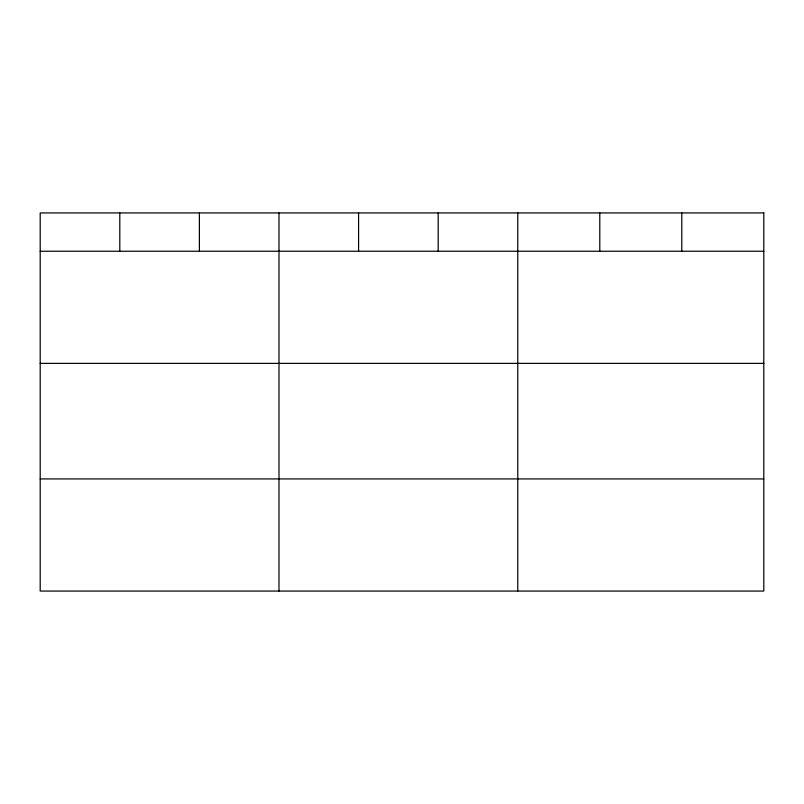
<?xml version="1.0" encoding="UTF-8"?>
<svg xmlns="http://www.w3.org/2000/svg" width="804" height="804" viewBox="0 0 804 804"><rect width="100%" height="100%" fill="white"/><g stroke="black" fill="none" stroke-linecap="round" stroke-linejoin="round"><path stroke-width="1.21" d="M40.2 251.24L763.8 251.24M40.2 363.378L763.8 363.378M40.2 478.923L763.8 478.923M681.792 212.939L681.792 251.24M599.784 212.939L599.784 251.24M517.776 212.939L517.776 591.061M438.18 212.939L438.18 251.24M358.584 212.939L358.584 251.24M278.988 212.939L278.988 591.061M199.392 212.939L199.392 251.24M119.796 212.939L119.796 251.24M763.8 212.939L40.2 212.939L40.2 591.061L763.8 591.061L763.8 212.939"/></g></svg>
